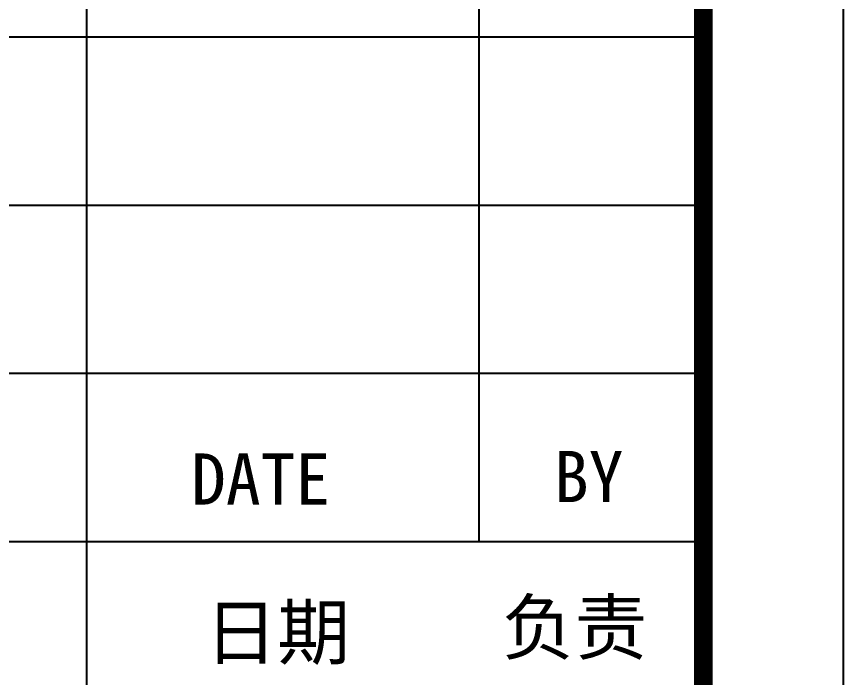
# Model space of a CAD drawing. Header units: millimetres. Extents: x 34817 to 170845, y 26625 to 47482.
# Drawn here: x 168215 to 169617, y 35036 to 36156 of the extents above; entities that cross this region are included whole.
import ezdxf
from ezdxf.enums import TextEntityAlignment as Align

# ---------------------------------------------------------------- set-up
doc = ezdxf.new("R2010")
doc.units = ezdxf.units.MM
doc.layers.get('0').update_dxf_attribs({"color": 142})
doc.layers.add('A-LIBRARY-图框', color=13, linetype='Continuous')
doc.styles.add('黑体', font='simhei_0.ttf')

# ---------------------------------------------------------------- blocks, each defined once
blk = doc.blocks.new('A$A20FB58630')
for p, q in [((592.383, 87.782), (592.383, 351.913)), ((611.933, 142.441), (611.933, 351.913)), ((623.105, 167.578), (557.471, 167.578)), ((623.105, 159.199), (557.471, 159.199)), ((623.105, 150.82), (557.471, 150.82)), ((623.105, 142.441), (557.471, 142.441))]:
    blk.add_line(p, q)
at = {"const_width": 0.938}
blk.add_lwpolyline([(43.07, 6.982), (623.105, 6.982), (623.105, 413.018), (43.07, 413.018)], close=True, dxfattribs=at)
at = {"layer": 'A-LIBRARY-图框', "color": 1}
blk.add_line((630.087, -36.087), (630.087, 456.087), dxfattribs=at)
at = {"style": '黑体'}
for s, height, p in [('DATE', 2.549, (597.574, 144.29)), ('BY', 2.549, (615.658, 144.413)), ('负责', 2.6552, (613.064, 136.852)), ('日期', 2.6552, (598.254, 136.606))]:
    blk.add_text(s, height=height, dxfattribs=at).set_placement(p)
for tag, height, p in [('XXX', 3.5, (589.825, 374.913)), ('材料清单', 2.5, (592.383, 64.413)), ('1:60', 2.5, (579.325, 35.913)), ('2019.05', 2.5, (611.825, 35.913)), ('PL-00', 2.5, (592.325, 26.913))]:
    blk.add_attdef(tag, text='', height=height, dxfattribs=at).set_placement(p, align=Align.MIDDLE_CENTER)
blk.add_attdef('XXX室内装饰设计施工图', text='', height=3.5, rotation=90, dxfattribs=at).set_placement((577.325, 253.913), align=Align.MIDDLE_CENTER)

msp = doc.modelspace()

# ---------------------------------------------------------------- block references
at = {"layer": 'A-LIBRARY-图框', "xscale": 34.03219720310778, "yscale": 34.03219720310778, "zscale": 34.03219720310778}
msp.add_blockref('A$A20FB58630', (148174, 30418.1), dxfattribs=at)

doc.saveas('drawing.dxf')
